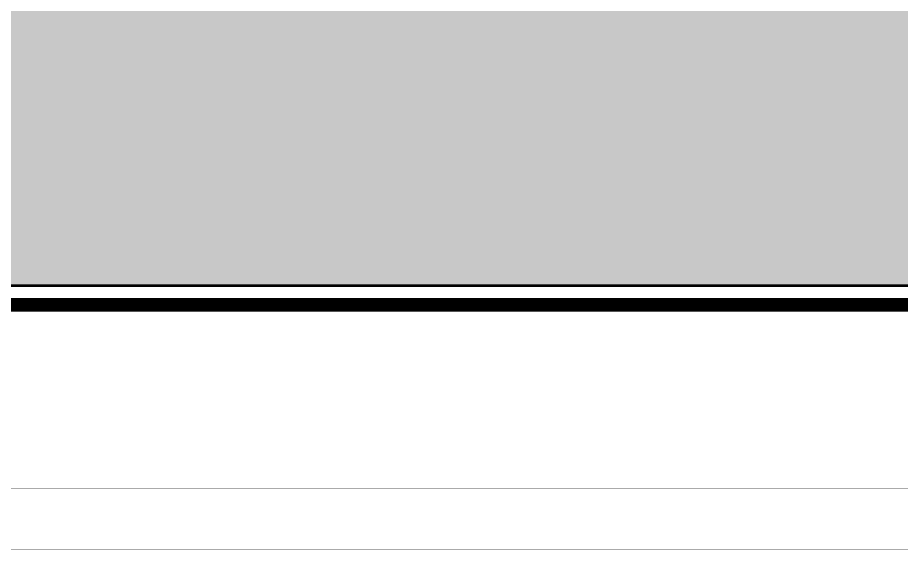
# Model space of a CAD drawing. Header units: millimetres. Extents: x -12.1 to 83.1, y -3.3 to 43.2.
# Drawn here: x 31.18 to 47.72, y -3.3 to 6.64 of the extents above; entities that cross this region are included whole.
import ezdxf

# ---------------------------------------------------------------- set-up
doc = ezdxf.new("R2010")
doc.units = ezdxf.units.MM
doc.header["$MEASUREMENT"] = 0
for name, color, linetype, true_color in [('Board-Outline-Layer', 7, 'Continuous', 0xff00ff), ('Bottom-Layer', 7, 'Continuous', 0x0000ff), ('Top-Layer', 7, 'Continuous', 0xff0000)]:
    doc.layers.add(name, color=color, linetype=linetype, true_color=true_color)

msp = doc.modelspace()

# ---------------------------------------------------------------- hatches: boundary and pattern name
at = {"layer": 'Bottom-Layer'}
msp.add_hatch(color=256, dxfattribs=at).paths.add_polyline_path([(16.161, 34.313), (16.194, 34.313), (16.052, 34.042), (16.003, 33.74), (16.003, 31.84), (16.098, 31.424), (16.364, 31.091), (16.748, 30.906), (17.175, 30.906), (17.559, 31.091), (17.825, 31.424), (17.92, 31.84), (17.92, 33.74), (17.871, 34.042), (17.73, 34.313), (29.094, 34.313), (28.952, 34.042), (28.904, 33.74), (28.904, 31.84), (28.998, 31.424), (29.264, 31.091), (29.649, 30.906), (30.075, 30.906), (30.459, 31.091), (30.725, 31.424), (30.82, 31.84), (30.82, 33.74), (30.771, 34.042), (30.63, 34.313), (32.213, 34.313), (32.027, 34.013), (31.962, 33.666), (31.962, 31.766), (32.057, 31.35), (32.323, 31.017), (32.707, 30.832), (33.133, 30.832), (33.517, 31.017), (33.783, 31.35), (33.878, 31.766), (33.878, 33.666), (33.813, 34.013), (33.627, 34.313), (45.113, 34.313), (44.927, 34.013), (44.862, 33.666), (44.862, 31.766), (44.957, 31.35), (45.223, 31.017), (45.607, 30.832), (46.033, 30.832), (46.418, 31.017), (46.683, 31.35), (46.778, 31.766), (46.778, 33.666), (46.713, 34.013), (46.527, 34.313), (47.287, 34.313), (47.17, 34.062), (47.131, 33.789), (47.131, 31.889), (47.225, 31.473), (47.491, 31.139), (47.875, 30.954), (48.302, 30.954), (48.686, 31.139), (48.952, 31.473), (49.047, 31.889), (49.047, 33.789), (49.007, 34.062), (48.891, 34.313), (60.187, 34.313), (60.071, 34.062), (60.031, 33.789), (60.031, 31.889), (60.126, 31.473), (60.391, 31.139), (60.776, 30.954), (61.202, 30.954), (61.586, 31.139), (61.852, 31.473), (61.947, 31.889), (61.947, 33.789), (61.907, 34.062), (61.791, 34.313), (63.733, 34.313), (71.016, 27.03), (71.016, 7.641), (65.003, 1.628), (1.232, 1.628), (-3.452, 4.095), (-3.452, 12.562)])
at = {"layer": 'Top-Layer'}
msp.add_hatch(color=256, dxfattribs=at).paths.add_polyline_path([(16.161, 34.313), (16.194, 34.313), (16.052, 34.042), (16.003, 33.74), (16.003, 31.84), (16.098, 31.424), (16.364, 31.091), (16.748, 30.906), (17.175, 30.906), (17.559, 31.091), (17.825, 31.424), (17.92, 31.84), (17.92, 33.74), (17.871, 34.042), (17.73, 34.313), (29.094, 34.313), (28.952, 34.042), (28.904, 33.74), (28.904, 31.84), (28.998, 31.424), (29.264, 31.091), (29.649, 30.906), (30.075, 30.906), (30.459, 31.091), (30.725, 31.424), (30.82, 31.84), (30.82, 33.74), (30.771, 34.042), (30.63, 34.313), (32.213, 34.313), (32.027, 34.013), (31.962, 33.666), (31.962, 31.766), (32.057, 31.35), (32.323, 31.017), (32.707, 30.832), (33.133, 30.832), (33.517, 31.017), (33.783, 31.35), (33.878, 31.766), (33.878, 33.666), (33.813, 34.013), (33.627, 34.313), (45.113, 34.313), (44.927, 34.013), (44.862, 33.666), (44.862, 31.766), (44.957, 31.35), (45.223, 31.017), (45.607, 30.832), (46.033, 30.832), (46.418, 31.017), (46.683, 31.35), (46.778, 31.766), (46.778, 33.666), (46.713, 34.013), (46.527, 34.313), (47.287, 34.313), (47.17, 34.062), (47.131, 33.789), (47.131, 31.889), (47.225, 31.473), (47.491, 31.139), (47.875, 30.954), (48.302, 30.954), (48.686, 31.139), (48.952, 31.473), (49.047, 31.889), (49.047, 33.789), (49.007, 34.062), (48.891, 34.313), (60.187, 34.313), (60.071, 34.062), (60.031, 33.789), (60.031, 31.889), (60.126, 31.473), (60.391, 31.139), (60.776, 30.954), (61.202, 30.954), (61.586, 31.139), (61.852, 31.473), (61.947, 31.889), (61.947, 33.789), (61.907, 34.062), (61.791, 34.313), (63.733, 34.313), (71.016, 27.03), (71.016, 7.641), (65.003, 1.628), (1.232, 1.628), (-3.452, 4.095), (-3.452, 12.562)])

# ---------------------------------------------------------------- linework, layer by layer
at = {"layer": 'Board-Outline-Layer', "const_width": 0.254}
msp.add_lwpolyline([(1.143, 1.27), (-3.81, 3.878), (-3.81, 12.7), (16.002, 34.671), (63.881, 34.671), (71.374, 27.178), (71.374, 7.493), (65.151, 1.27)], close=True, dxfattribs=at)
at = {"layer": 'Bottom-Layer', "const_width": 0.00508}
msp.add_lwpolyline([(-7.493, -2.159), (-7.493, 37.338), (78.105, 37.338), (78.105, -2.159)], close=True, dxfattribs=at)
at = {"layer": 'Bottom-Layer', "const_width": 0.0508}
msp.add_lwpolyline([(65.003, 1.628), (1.232, 1.628)], dxfattribs=at)
at = {"layer": 'Top-Layer', "const_width": 0.00508}
msp.add_lwpolyline([(-12.065, -3.302), (-12.065, 43.18), (83.058, 43.18), (83.058, -3.302)], close=True, dxfattribs=at)
at = {"layer": 'Top-Layer', "const_width": 0.0508}
msp.add_lwpolyline([(65.003, 1.628), (1.232, 1.628)], dxfattribs=at)

doc.saveas('drawing.dxf')
